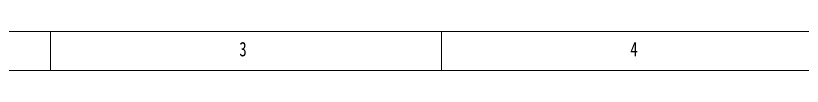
# Model space of a CAD drawing. Header units: millimetres. Extents: x 5 to 415, y 5 to 292.
# Drawn here: x 105.6 to 206.1, y 287 to 292 of the extents above; entities that cross this region are included whole.
import ezdxf

# ---------------------------------------------------------------- set-up
doc = ezdxf.new("R2010")
doc.units = ezdxf.units.MM
doc.styles.add('SLDTEXTSTYLE0', font='TXT', dxfattribs={"width": 0.75})

msp = doc.modelspace()

# ---------------------------------------------------------------- linework, layer by layer
at = {"color": 7, "linetype": 'Continuous', "lineweight": 18}
for p, q in [((415, 292), (5, 292)), ((110, 292), (110, 287)), ((160, 287), (160, 292)), ((410.25, 287), (10, 287))]:
    msp.add_line(p, q, dxfattribs=at)

# ---------------------------------------------------------------- texts
at = {"color": 7, "linetype": 'Continuous', "lineweight": 0, "char_height": 1.852, "attachment_point": 1, "style": 'SLDTEXTSTYLE0'}
for s, insert in [('3', (134.167, 290.668)), ('4', (184.167, 290.668))]:
    msp.add_mtext(s, dxfattribs=dict(at, insert=insert))

doc.saveas('drawing.dxf')
